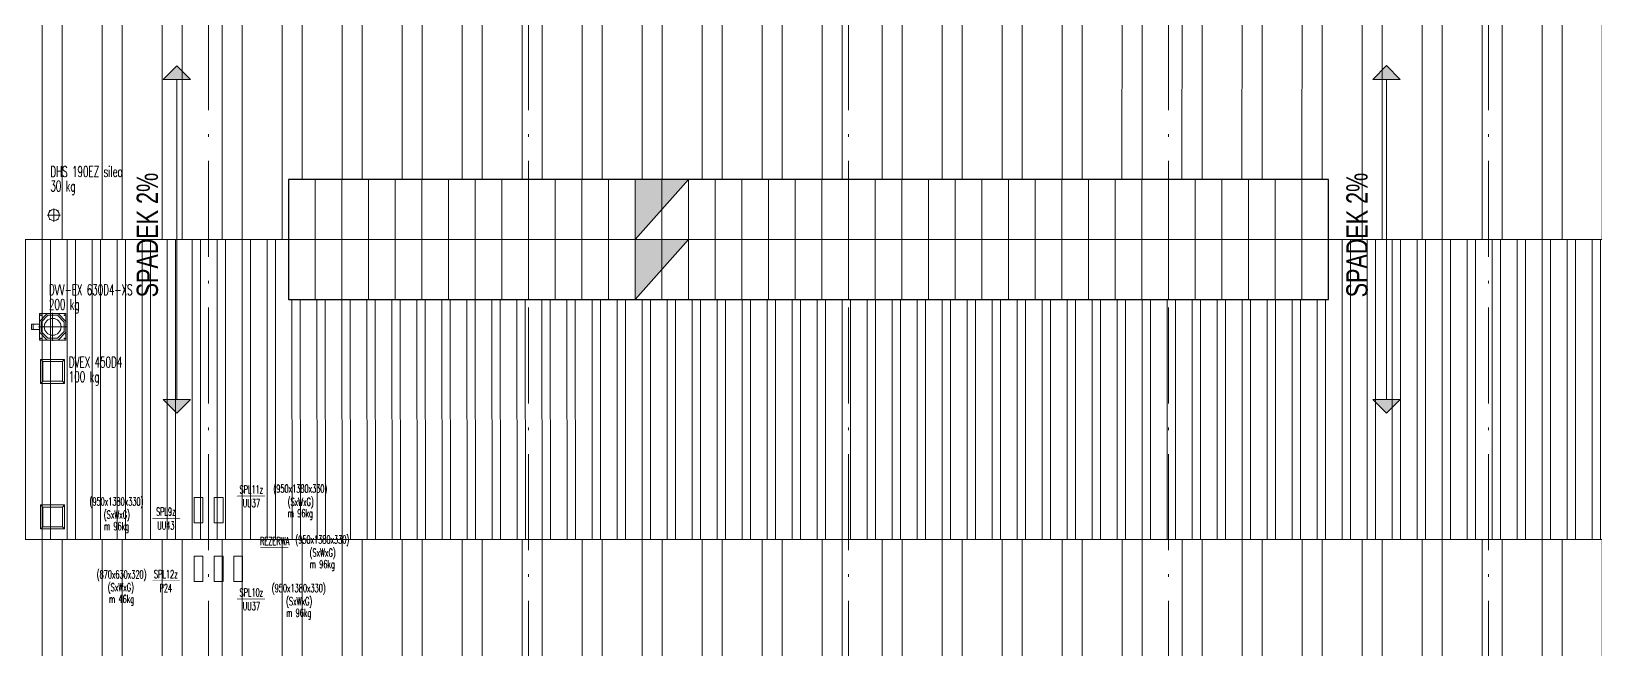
# Model space of a CAD drawing. Extents: x 6529560 to 6558080, y 5579316 to 5588131.
# Drawn here: x 6543273.2 to 6543331.9, y 5579536.6 to 5579559.8 of the extents above; entities that cross this region are included whole.
import ezdxf
from ezdxf.enums import TextEntityAlignment as Align

# ---------------------------------------------------------------- set-up
doc = ezdxf.new("R2010")
doc.units = 0
doc.header["$MEASUREMENT"] = 0
for name, pattern in [('ACAD_ISO04W100', [30, 24, -3, 0, -3]), ('ACAD_ISO10W100', [18, 12, -3, 0, -3]), ('GR_SOLID', [0])]:
    doc.linetypes.add(name, pattern=pattern)
doc.layers.get('0').update_dxf_attribs({"color": 2, "linetype": 'CONTINUOUS', "lineweight": 5})
doc.layers.add('06', color=6, linetype='CONTINUOUS')
for name, color, linetype, lineweight in [('arch_opisy', 20, 'CONTINUOUS', 13), ('arch_osie', 181, 'CONTINUOUS', 5), ('arch_zadaszenie', 76, 'CONTINUOUS', 15), ('arch_zadaszenie_raster', 76, 'CONTINUOUS', 15), ('IS split', 6, 'CONTINUOUS', 20), ('IS_wentylacja opis', 7, 'CONTINUOUS', 18), ('RWA_N1', 30, 'GR_SOLID', 18)]:
    doc.layers.add(name, color=color, linetype=linetype, lineweight=lineweight)
doc.styles.add('simplex', font='simplex.shx', dxfattribs={"width": 0.8})
doc.styles.get("Standard").update_dxf_attribs({"font": 'arial.ttf', "width": 0.75})
pattern_1 = [(90, (-75.1374, 0), (-2.25, 4e-16), []), (90, (-74.3874, 0.75), (-2.25, 4e-16), [])]

# ---------------------------------------------------------------- blocks, each defined once
blk = doc.blocks.new('D2741')
at = {"layer": 'RWA_N1'}
for p, q in [((-139.017, 23.803, -6.54), (-136.767, 23.803, 0.799)), ((-139.017, 22.803, -6.54), (-136.767, 22.803, 0.799)), ((-139.017, 21.803, -6.54), (-136.767, 21.803, 0.799)), ((-139.017, 20.803, -6.54), (-136.767, 20.803, 0.799)), ((-139.017, 19.803, -6.54), (-136.767, 19.803, 0.799)), ((-139.017, 18.803, -6.54), (-136.767, 18.803, 0.799)), ((-139.017, 17.803, -6.54), (-136.767, 17.803, 0.799))]:
    blk.add_line(p, q, dxfattribs=at)

msp = doc.modelspace()

# ---------------------------------------------------------------- hatches: boundary and pattern name
at = {"layer": 'arch_opisy', "linetype": 'GR_SOLID'}
for points in [[(6543278.1476, 5579557.9712), (6543278.6647, 5579558.4883), (6543279.1819, 5579557.9712)], [(6543323.5091, 5579557.9716), (6543324.0262, 5579558.4888), (6543324.5434, 5579557.9716)], [(6543278.1476, 5579545.9712), (6543278.6647, 5579545.454), (6543279.1819, 5579545.9712)], [(6543323.5091, 5579545.9716), (6543324.0262, 5579545.4545), (6543324.5434, 5579545.9716)]]:
    msp.add_hatch(color=8, dxfattribs=at).paths.add_polyline_path(points)
at = {"layer": 'arch_zadaszenie_raster'}
h = msp.add_hatch(dxfattribs=at)
h.set_pattern_fill('ANSI32,_O', color=256, scale=6, angle=45)
h.set_pattern_definition(pattern_1)
h.paths.add_polyline_path([(6543267.5571, 5579563.2196), (6543376.1571, 5579563.2196), (6543376.1571, 5579551.9702), (6543267.5571, 5579551.9702)])
h.paths.add_polyline_path([(6543357.8771, 5579557.7262), (6543360.4371, 5579557.7262), (6543360.4371, 5579555.8662), (6543357.8771, 5579555.8662)], flags=16)
h.paths.add_polyline_path([(6543345.8771, 5579557.7267), (6543348.4371, 5579557.7267), (6543348.4371, 5579555.8667), (6543345.8771, 5579555.8667)], flags=16)
h.paths.add_polyline_path([(6543333.8771, 5579557.7265), (6543336.4371, 5579557.7265), (6543336.4371, 5579555.8665), (6543333.8771, 5579555.8665)], flags=16)
h.paths.add_polyline_path([(6543282.8571, 5579554.2197), (6543321.8571, 5579554.2197), (6543321.8571, 5579551.9702), (6543282.8571, 5579551.9702)])
h = msp.add_hatch(dxfattribs=at)
h.set_pattern_fill('ANSI32,_O', color=256, scale=2.5, angle=45)
h.set_pattern_definition([(90, (-75.1374, 0), (-0.9375, 2e-16), []), (90, (-74.8249, 0.3125), (-0.9375, 2e-16), [])])
h.paths.add_polyline_path([(6543376.1571, 5579551.9702), (6543267.5571, 5579551.9702), (6543267.5571, 5579540.7202), (6543376.1571, 5579540.7202)])
h.paths.add_polyline_path([(6543339.8771, 5579548.0739), (6543342.4371, 5579548.0739), (6543342.4371, 5579546.2139), (6543339.8771, 5579546.2139)], flags=16)
h.paths.add_polyline_path([(6543351.8771, 5579548.0739), (6543354.4371, 5579548.0739), (6543354.4371, 5579546.2139), (6543351.8771, 5579546.2139)], flags=16)
h.paths.add_polyline_path([(6543363.8771, 5579548.0739), (6543366.4371, 5579548.0739), (6543366.4371, 5579546.2139), (6543363.8771, 5579546.2139)], flags=16)
h.paths.add_polyline_path([(6543282.8571, 5579551.9702), (6543321.8571, 5579551.9702), (6543321.8571, 5579549.7202), (6543282.8571, 5579549.7202)], flags=16)
h = msp.add_hatch(dxfattribs=at)
h.set_pattern_fill('ANSI32,_O', color=256, scale=6, angle=45)
h.set_pattern_definition(pattern_1)
h.paths.add_polyline_path([(6543267.5572, 5579540.7202), (6543376.1571, 5579540.7202), (6543376.1571, 5579529.4702), (6543267.5572, 5579529.4702)])
h.paths.add_polyline_path([(6543357.8771, 5579535.2262), (6543360.4371, 5579535.2262), (6543360.4371, 5579533.3662), (6543357.8771, 5579533.3662)], flags=16)
h.paths.add_polyline_path([(6543345.8771, 5579535.2267), (6543348.4371, 5579535.2267), (6543348.4371, 5579533.3667), (6543345.8771, 5579533.3667)], flags=16)
h.paths.add_polyline_path([(6543333.8771, 5579535.2262), (6543336.4371, 5579535.2262), (6543336.4371, 5579533.3662), (6543333.8771, 5579533.3662)], flags=16)
h.paths.add_polyline_path([(6543282.8571, 5579531.7202), (6543321.8571, 5579531.7202), (6543321.8571, 5579529.4702), (6543282.8571, 5579529.4703)])

# ---------------------------------------------------------------- linework, layer by layer
at = {"color": 0, "linetype": 'Continuous'}
for p, q in [((6543273.8868, 5579553.0528, -7.3391), (6543273.9302, 5579553.0528, -7.3391)), ((6543273.8868, 5579553.0528, -7.3391), (6543273.8868, 5579553.0095, -7.3391)), ((6543274.1785, 5579553.0528, -7.3391), (6543274.2218, 5579553.0528, -7.3391)), ((6543274.2218, 5579553.0528, -7.3391), (6543274.2218, 5579553.0095, -7.3391)), ((6543273.8868, 5579552.7612, -7.3391), (6543273.8868, 5579552.7178, -7.3391)), ((6543273.8868, 5579552.7178, -7.3391), (6543273.9302, 5579552.7178, -7.3391)), ((6543274.1785, 5579552.7178, -7.3391), (6543274.2218, 5579552.7178, -7.3391)), ((6543274.2218, 5579552.7612, -7.3391), (6543274.2218, 5579552.7178, -7.3391)), ((6543273.8035, 5579549.1925, -7.3391), (6543273.5126, 5579548.9017, -7.3391)), ((6543273.5126, 5579548.9017, -7.3391), (6543273.5126, 5579548.4904, -7.3391)), ((6543273.5141, 5579549.191, -7.3391), (6543273.802, 5579549.191, -7.3391)), ((6543273.5141, 5579548.9032, -7.3391), (6543273.5141, 5579549.191, -7.3391)), ((6543273.8306, 5579549.1271, -7.3391), (6543273.578, 5579548.8746, -7.3391)), ((6543273.578, 5579548.8746, -7.3391), (6543273.578, 5579548.5175, -7.3391)), ((6543273.8035, 5579549.1925, -7.3391), (6543274.2148, 5579549.1925, -7.3391)), ((6543273.8306, 5579549.1271, -7.3391), (6543274.1877, 5579549.1271, -7.3391)), ((6543273.8565, 5579549.1271, -7.3391), (6543274.1617, 5579549.1271, -7.3391)), ((6543274.1877, 5579549.1271, -7.3391), (6543274.4402, 5579548.8746, -7.3391)), ((6543274.2148, 5579549.1925, -7.3391), (6543274.5056, 5579548.9017, -7.3391)), ((6543274.2163, 5579549.191, -7.3391), (6543274.5041, 5579549.191, -7.3391)), ((6543274.4402, 5579548.8746, -7.3391), (6543274.4402, 5579548.5175, -7.3391)), ((6543274.5041, 5579549.191, -7.3391), (6543274.5041, 5579548.9032, -7.3391)), ((6543274.5056, 5579548.9017, -7.3391), (6543274.5056, 5579548.4904, -7.3391)), ((6543273.2176, 5579548.796, -7.3391), (6543273.5126, 5579548.796, -7.3391)), ((6543273.2176, 5579548.596, -7.3391), (6543273.2176, 5579548.796, -7.3391)), ((6543273.5126, 5579548.596, -7.3391), (6543273.2176, 5579548.596, -7.3391)), ((6543273.2747, 5579548.796, -7.3391), (6543273.2747, 5579548.596, -7.3391)), ((6543273.5126, 5579548.796, -7.3391), (6543273.5126, 5579548.596, -7.3391)), ((6543273.8035, 5579548.1995, -7.3391), (6543273.5126, 5579548.4904, -7.3391)), ((6543273.5141, 5579548.201, -7.3391), (6543273.5141, 5579548.4889, -7.3391)), ((6543273.8306, 5579548.265, -7.3391), (6543273.578, 5579548.5175, -7.3391)), ((6543273.8306, 5579548.265, -7.3391), (6543274.1877, 5579548.265, -7.3391)), ((6543274.1877, 5579548.265, -7.3391), (6543274.4402, 5579548.5175, -7.3391)), ((6543274.2148, 5579548.1995, -7.3391), (6543274.5056, 5579548.4904, -7.3391)), ((6543274.5041, 5579548.4889, -7.3391), (6543274.5041, 5579548.201, -7.3391)), ((6543273.802, 5579548.201, -7.3391), (6543273.5141, 5579548.201, -7.3391)), ((6543273.8035, 5579548.1995, -7.3391), (6543274.2148, 5579548.1995, -7.3391)), ((6543274.5041, 5579548.201, -7.3391), (6543274.2163, 5579548.201, -7.3391))]:
    msp.add_line(p, q, dxfattribs=at)
at = {"color": 0, "linetype": 'ACAD_ISO04W100'}
for p, q in [((6543274.0543, 5579553.1328, -7.3391), (6543274.0543, 5579552.6378, -7.3391)), ((6543273.8068, 5579552.8853, -7.3391), (6543274.3018, 5579552.8853, -7.3391)), ((6543273.545, 5579549.136, -7.3391), (6543273.5933, 5579549.136, -7.3391)), ((6543273.5691, 5579549.1119, -7.3391), (6543273.5691, 5579549.1602, -7.3391)), ((6543274.0091, 5579549.221, -7.3391), (6543274.0091, 5579548.171, -7.3391)), ((6543274.425, 5579549.136, -7.3391), (6543274.4733, 5579549.136, -7.3391)), ((6543274.4491, 5579549.1119, -7.3391), (6543274.4491, 5579549.1602, -7.3391)), ((6543273.4841, 5579548.696, -7.3391), (6543274.5341, 5579548.696, -7.3391)), ((6543273.545, 5579548.256, -7.3391), (6543273.5933, 5579548.256, -7.3391)), ((6543273.5691, 5579548.2319, -7.3391), (6543273.5691, 5579548.2802, -7.3391)), ((6543274.425, 5579548.256, -7.3391), (6543274.4733, 5579548.256, -7.3391)), ((6543274.4491, 5579548.2319, -7.3391), (6543274.4491, 5579548.2802, -7.3391))]:
    msp.add_line(p, q, dxfattribs=at)
at = {"elevation": -4.7228}
for points in [[(6543273.5585, 5579547.4756), (6543274.4585, 5579547.4756), (6543274.4585, 5579546.5756), (6543273.5585, 5579546.5756), (6543273.5585, 5579547.4756)], [(6543273.5585, 5579547.4756), (6543273.6435, 5579547.3906)], [(6543273.6435, 5579547.3906), (6543274.3735, 5579547.3906), (6543274.3735, 5579546.6606), (6543273.6435, 5579546.6606), (6543273.6435, 5579547.3906)], [(6543274.3735, 5579547.3906), (6543274.4585, 5579547.4756)], [(6543273.5585, 5579546.5756), (6543273.6435, 5579546.6606)], [(6543274.3735, 5579546.6606), (6543274.4585, 5579546.5756)], [(6543273.5585, 5579542.0149), (6543274.4585, 5579542.0149), (6543274.4585, 5579541.1149), (6543273.5585, 5579541.1149), (6543273.5585, 5579542.0149)], [(6543273.5585, 5579542.0149), (6543273.6435, 5579541.9299)], [(6543273.6435, 5579541.9299), (6543274.3735, 5579541.9299), (6543274.3735, 5579541.1999), (6543273.6435, 5579541.1999), (6543273.6435, 5579541.9299)], [(6543274.3735, 5579541.9299), (6543274.4585, 5579542.0149)], [(6543273.5585, 5579541.1149), (6543273.6435, 5579541.1999)], [(6543274.3735, 5579541.1999), (6543274.4585, 5579541.1149)]]:
    msp.add_lwpolyline(points, dxfattribs=at)
at = {"color": 0, "linetype": 'Continuous'}
for centre, radius in [((6543274.0543, 5579552.8853, -7.3391), 0.2085), ((6543273.5691, 5579549.136, -7.3391), 0.009), ((6543274.0091, 5579548.696, -7.3391), 0.315), ((6543274.4491, 5579549.136, -7.3391), 0.009), ((6543273.5691, 5579548.256, -7.3391), 0.009), ((6543274.4491, 5579548.256, -7.3391), 0.009)]:
    msp.add_circle(centre, radius, dxfattribs=at)
at = {"layer": '06', "elevation": -7.3391}
msp.add_lwpolyline([(6543282.8571, 5579549.7202), (6543321.8571, 5579549.7202), (6543321.8571, 5579554.2202), (6543282.8571, 5579554.2202)], close=True, dxfattribs=at)
at = {"layer": 'arch_opisy', "color": 8}
for p, q in [((6543278.6647, 5579551.9712), (6543278.6647, 5579557.9712)), ((6543324.0262, 5579551.9716), (6543324.0262, 5579557.9716)), ((6543278.6647, 5579551.9712), (6543278.6647, 5579545.9712)), ((6543324.0262, 5579551.9716), (6543324.0262, 5579545.9716))]:
    msp.add_line(p, q, dxfattribs=at)
at = {"layer": 'arch_opisy', "color": 8, "extrusion": (0, 0, -1)}
for points in [[(-6543278.1476, 5579557.9712), (-6543279.1819, 5579557.9712), (-6543278.6647, 5579558.4883), (-6543278.1476, 5579557.9712)], [(-6543323.5091, 5579557.9716), (-6543324.5434, 5579557.9716), (-6543324.0262, 5579558.4888), (-6543323.5091, 5579557.9716)], [(-6543278.1476, 5579545.9712), (-6543279.1819, 5579545.9712), (-6543278.6647, 5579545.454), (-6543278.1476, 5579545.9712)], [(-6543323.5091, 5579545.9716), (-6543324.5434, 5579545.9716), (-6543324.0262, 5579545.4545), (-6543323.5091, 5579545.9716)]]:
    msp.add_lwpolyline(points, dxfattribs=at)
at = {"layer": 'arch_osie', "linetype": 'ACAD_ISO10W100', "ltscale": 0.3, "extrusion": (-4.94832e-09, -8.0265e-10, 1)}
for points in [[(6543279.8571, 5579501.825), (6543279.8571, 5579613.6084)], [(6543291.8571, 5579501.825), (6543291.8571, 5579613.6084)], [(6543303.8571, 5579501.825), (6543303.8571, 5579613.6084)], [(6543315.8571, 5579501.825), (6543315.8571, 5579613.6084)], [(6543327.8571, 5579501.825), (6543327.8571, 5579613.6084)], [(6543258.4571, 5579540.7202), (6543385.2571, 5579540.7202)]]:
    msp.add_lwpolyline(points, dxfattribs=at)
at = {"layer": 'arch_zadaszenie'}
for points in [[(6543267.5571, 5579563.2196), (6543376.1571, 5579563.2196), (6543376.1571, 5579551.9702), (6543267.5571, 5579551.9702)], [(6543376.1571, 5579551.9702), (6543267.5571, 5579551.9702), (6543267.5571, 5579540.7202), (6543376.1571, 5579540.7202)], [(6543267.5572, 5579540.7202), (6543376.1571, 5579540.7202), (6543376.1571, 5579529.4702), (6543267.5572, 5579529.4702)]]:
    msp.add_lwpolyline(points, close=True, dxfattribs=at)
at = {"layer": 'arch_zadaszenie', "elevation": -7.3391}
for points in [[(6543282.8571, 5579554.2197), (6543321.8571, 5579554.2197), (6543321.8571, 5579551.9702), (6543282.8571, 5579551.9702)], [(6543282.8571, 5579551.9702), (6543321.8571, 5579551.9702), (6543321.8571, 5579549.7202), (6543282.8571, 5579549.7202)]]:
    msp.add_lwpolyline(points, close=True, dxfattribs=at)
at = {"layer": 'IS split', "color": 0}
for points, elevation in [([(6543281.9725, 5579542.3515, 0.02, 0.02, 0), (6543280.9226, 5579542.3515, 0, 0, 0), (6543280.3993, 5579541.9682, 0, 0, 0)], -13.9495), ([(6543277.7418, 5579541.5159, 0.02, 0.02, 0), (6543278.7916, 5579541.5159, 0, 0, 0), (6543279.315, 5579541.9201, 0, 0, 0)], -13.9495), ([(6543282.8493, 5579540.4142, 0.02, 0.02, 0), (6543281.7995, 5579540.4142, 0, 0, 0), (6543281.1284, 5579540.1097, 0, 0, 0)], -13.9495), ([(6543277.7418, 5579539.1726, 0.02, 0.02, 0), (6543278.7917, 5579539.1726, 0, 0, 0), (6543279.315, 5579539.6202, 0, 0, 0)], -13.9495), ([(6543281.9725, 5579538.4878, 0.02, 0.02, 0), (6543280.9227, 5579538.4878, 0, 0, 0), (6543280.3993, 5579539.1604, 0, 0, 0)], 0)]:
    msp.add_lwpolyline(points, format="xyseb", dxfattribs=dict(at, elevation=elevation))
at = {"layer": 'IS split'}
for points, elevation in [([(6543279.645, 5579541.3451), (6543279.645, 5579542.2951), (6543279.315, 5579542.2951), (6543279.315, 5579541.3451)], 0), ([(6543280.0693, 5579541.3451), (6543280.0693, 5579542.2951), (6543280.3993, 5579542.2951), (6543280.3993, 5579541.3451)], 0), ([(6543279.645, 5579540.0952), (6543279.645, 5579539.1452), (6543279.315, 5579539.1452), (6543279.315, 5579540.0952)], 0), ([(6543280.3993, 5579539.1452), (6543280.3993, 5579540.0952), (6543280.0693, 5579540.0952), (6543280.0693, 5579539.1452)], 0), ([(6543281.1284, 5579539.1425), (6543281.1284, 5579540.0925), (6543280.7984, 5579540.0925), (6543280.7984, 5579539.1425)], -7.3391)]:
    msp.add_lwpolyline(points, close=True, dxfattribs=dict(at, elevation=elevation))
at = {"layer": 'RWA_N1'}
for points in [[(6543282.8571, 5579551.9702), (6543291.8571, 5579551.9702), (6543291.8571, 5579554.2197), (6543282.8571, 5579554.2197), (6543282.8571, 5579551.9702)], [(6543291.8571, 5579551.9702), (6543297.8571, 5579551.9702), (6543297.8571, 5579554.2197), (6543291.8571, 5579554.2197), (6543291.8571, 5579551.9702)], [(6543297.8571, 5579551.9702), (6543303.8571, 5579551.9702), (6543303.8571, 5579554.2197), (6543297.8571, 5579554.2197), (6543297.8571, 5579551.9702)], [(6543303.8571, 5579551.9702), (6543309.8571, 5579551.9702), (6543309.8571, 5579554.2197), (6543303.8571, 5579554.2197), (6543303.8571, 5579551.9702)], [(6543309.8571, 5579551.9702), (6543315.8571, 5579551.9702), (6543315.8571, 5579554.2197), (6543309.8571, 5579554.2197), (6543309.8571, 5579551.9702)], [(6543315.8571, 5579551.9702), (6543321.8571, 5579551.9702), (6543321.8571, 5579554.2197), (6543315.8571, 5579554.2197), (6543315.8571, 5579551.9702)], [(6543282.8571, 5579549.7202), (6543291.8571, 5579549.7202), (6543291.8571, 5579551.9702), (6543282.8571, 5579551.9702), (6543282.8571, 5579549.7202)], [(6543291.8571, 5579549.7202), (6543297.8571, 5579549.7202), (6543297.8571, 5579551.9702), (6543291.8571, 5579551.9702), (6543291.8571, 5579549.7202)], [(6543297.8571, 5579549.7202), (6543303.8571, 5579549.7202), (6543303.8571, 5579551.9702), (6543297.8571, 5579551.9702), (6543297.8571, 5579549.7202)], [(6543303.8571, 5579549.7202), (6543309.8571, 5579549.7202), (6543309.8571, 5579551.9702), (6543303.8571, 5579551.9702), (6543303.8571, 5579549.7202)], [(6543309.8571, 5579549.7202), (6543315.8571, 5579549.7202), (6543315.8571, 5579551.9702), (6543309.8571, 5579551.9702), (6543309.8571, 5579549.7202)], [(6543315.8571, 5579549.7202), (6543321.8571, 5579549.7202), (6543321.8571, 5579551.9702), (6543315.8571, 5579551.9702), (6543315.8571, 5579549.7202)]]:
    msp.add_lwpolyline(points, dxfattribs=at)
at = {"layer": 'RWA_N1', "extrusion": (0, 0, -1)}
for points in [[(-6543297.8571, 5579554.2197), (-6543295.8571, 5579551.9702), (-6543295.8571, 5579554.2197), (-6543297.8571, 5579554.2197)], [(-6543297.8571, 5579551.9702), (-6543295.8571, 5579549.7202), (-6543295.8571, 5579551.9702), (-6543297.8571, 5579551.9702)]]:
    msp.add_lwpolyline(points, dxfattribs=at)
for points in [[(-6543297.8571, 5579554.2197, -13.8811), (-6543295.8571, 5579551.9702, -13.8811), (-6543297.8571, 5579554.2197, -13.8811), (-6543295.8571, 5579554.2197, -13.8811)], [(-6543297.8571, 5579551.9702, 0.7986), (-6543295.8571, 5579549.7202, 0.7986), (-6543297.8571, 5579551.9702, 0.7986), (-6543295.8571, 5579551.9702, 0.7986)]]:
    msp.add_solid(points, dxfattribs=at)

# ---------------------------------------------------------------- block references
at = {"layer": 'RWA_N1', "rotation": 90}
for p in [(6543306.6602, 5579690.9868, 6.542), (6543309.6602, 5579690.9868, 6.542), (6543315.6602, 5579690.9868, 6.542), (6543321.6602, 5579690.9868, 6.542), (6543327.6602, 5579690.9868, 6.542), (6543333.6602, 5579690.9868, 6.542), (6543339.6602, 5579690.9868, 6.542), (6543306.6602, 5579688.7368, -0.7986), (6543309.6602, 5579688.7368, -0.7986), (6543315.6602, 5579688.7368, -0.7986), (6543321.6602, 5579688.7368, -0.7986), (6543327.6602, 5579688.7368, -0.7986), (6543333.6602, 5579688.7368, -0.7986), (6543339.6602, 5579688.7368, -0.7986)]:
    msp.add_blockref('D2741', p, dxfattribs=at)

# ---------------------------------------------------------------- texts
at = {"layer": 'arch_opisy', "color": 8, "width": 0.722959}
for p in [(6543277.9583, 5579549.8021, 21.2187), (6543323.3198, 5579549.8026, 28.5578)]:
    msp.add_text('SPADEK 2%', height=0.8, rotation=90, dxfattribs=at).set_placement(p)
at = {"layer": 'IS split', "style": 'simplex', "width": 0.6}
for s, p in [('SPL11z', (6543281.461, 5579542.4509, 0)), ('(950x1380x330)', (6543283.2973, 5579542.4783, 0)), ('(950x1380x330)', (6543276.4031, 5579541.9935, 0)), ('(SxWxG)', (6543276.4172, 5579541.5026, 0)), ('SPL9z', (6543278.2532, 5579541.6153, 0)), ('UU37', (6543281.461, 5579541.9305, 0)), ('(SxWxG)', (6543283.3113, 5579541.9874, 0)), ('m 96kg', (6543283.2973, 5579541.5559, 0)), ('m 96kg', (6543276.4031, 5579541.0711, 0)), ('UU43', (6543278.2532, 5579541.095, 0)), ('REZERWA', (6543282.3378, 5579540.5136, 0)), ('(950x1380x330)', (6543284.1205, 5579540.5686, 0)), ('(SxWxG)', (6543284.1345, 5579540.0777, 0)), ('(870x630x320)', (6543276.5949, 5579539.2625, 0)), ('SPL12z', (6543278.2533, 5579539.272, 0)), ('m 96kg', (6543284.1205, 5579539.6462, 0)), ('(SxWxG)', (6543276.5679, 5579538.7783, 0)), ('P24', (6543278.2533, 5579538.7517, 0)), ('SPL10z', (6543281.461, 5579538.5872, 13.9495)), ('(950x1380x330)', (6543283.2385, 5579538.7471, 0)), ('m 46kg', (6543276.5949, 5579538.3401, 0)), ('UU37', (6543281.461, 5579538.0668, 13.9495)), ('(SxWxG)', (6543283.2525, 5579538.2562, 0)), ('m 96kg', (6543283.2385, 5579537.8247, 0))]:
    msp.add_text(s, height=0.3, dxfattribs=at).set_placement(p, align=Align.CENTER)
at = {"layer": 'IS_wentylacja opis', "style": 'simplex', "width": 0.6}
for s, p in [('DHS 190EZ sileo', (6543273.9228, 5579554.5191, -7.3391)), ('30 kg', (6543273.9228, 5579553.9725, -7.3391)), ('DVV-EX 630D4-XS', (6543273.8699, 5579550.0843, 21.4455)), ('200 kg', (6543273.8699, 5579549.5376, 21.4455)), ('DVEX 450D4', (6543274.6143, 5579547.3701, 21.4455)), ('100 kg', (6543274.6143, 5579546.8234, 21.4455))]:
    msp.add_text(s, height=0.4, dxfattribs=at).set_placement(p, align=Align.MIDDLE_LEFT)

doc.saveas('drawing.dxf')
